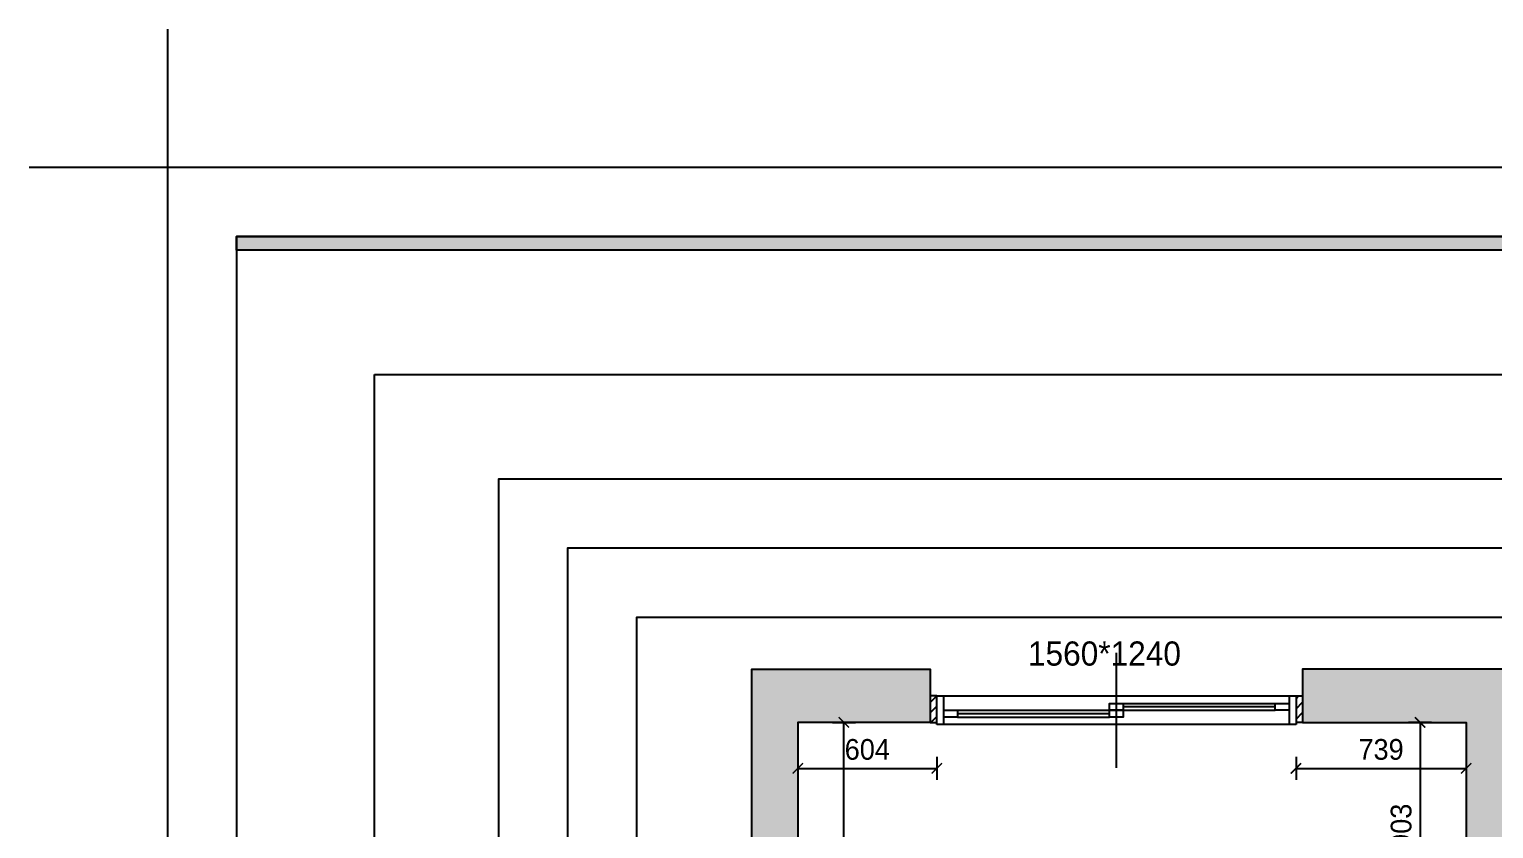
# Model space of a CAD drawing. Header units: millimetres. Extents: x -551172 to 227904, y -3435 to 261611.
# Drawn here: x 141304 to 147665, y 92628 to 96100 of the extents above; entities that cross this region are included whole.
import ezdxf
from ezdxf.enums import TextEntityAlignment as Align

# ---------------------------------------------------------------- set-up
doc = ezdxf.new("R2010")
doc.units = ezdxf.units.MM
doc.header["$LTSCALE"] = 100
doc.header["$PDMODE"] = 3
doc.layers.get('DEFPOINTS').update_dxf_attribs({"color": 248})
for name, color, linetype in [('E-DIM(IN)', 14, 'Continuous'), ('F-HAT', 251, 'Continuous'), ('F-TEXT @ 1', 3, 'Continuous'), ('F-WALL1', 2, 'Continuous'), ('F-WALL2', 3, 'Continuous'), ('F-WIN', 4, 'Continuous'), ('FORM(YOURNAME)-1', 1, 'Continuous'), ('FORM(YOURNAME)-11', 1, 'Continuous')]:
    doc.layers.add(name, color=color, linetype=linetype)
doc.styles.add('YOURNAME', font='HYWULM.TTF')
doc.dimstyles.new('YOURNAME-50', dxfattribs={"dimscale": 50, "dimtxt": 1.8, "dimasz": 0.9, "dimexe": 1, "dimexo": 3, "dimgap": 0.7, "dimtad": 1, "dimdec": 0, "dimzin": 0, "dimdsep": 46, "dimtxsty": 'YOURNAME', "dimblk": 'ARCHTICK', "dimcen": 0, "dimclrd": 1, "dimclre": 1, "dimclrt": 7, "dimadec": 0, "dimazin": 0, "dimtfac": 1, "dimtdec": 0, "dimtix": 1, "dimtmove": 2, "dimatfit": 3, "dimldrblk": 'ARCHTICK', "dimfxl": 0, "dimtolj": 1, "dimtzin": 0, "dimarcsym": 0})

# ---------------------------------------------------------------- blocks, each defined once
blk = doc.blocks.new('FORM-ELEVATION')
at = {"layer": 'FORM(YOURNAME)-11'}
h = blk.add_hatch(color=256, dxfattribs=at)
h.dxf.hatch_style = 1
h.paths.add_polyline_path([(-10309, 35708), (71691, 35708), (71691, 35508), (-10309, 35508)])
h.paths.add_polyline_path([(-10309, -21492), (71691, -21492), (71691, -21692), (-10309, -21692)])
at = {"layer": 'DEFPOINTS', "color": 1}
blk.add_lwpolyline([(-11309, 38708), (-11309, 36708), (-13309, 36708)], dxfattribs=at)
at = {"layer": 'DEFPOINTS', "color": 158}
for points in [[(-10309, -21692), (71691, -21692), (71691, 35708), (-10309, 35708)], [(-8309, 33708), (61071, 33708), (61071, -19692), (-8309, -19692)]]:
    blk.add_lwpolyline(points, close=True, dxfattribs=at)
at = {"layer": 'FORM(YOURNAME)-11', "color": 250}
blk.add_lwpolyline([(-11309, -22692), (72691, -22692), (72691, 36708), (-11309, 36708)], close=True, dxfattribs=at)
at = {"layer": 'FORM(YOURNAME)-11'}
blk.add_lwpolyline([(-10309, 35708), (71691, 35708), (71691, 35508), (-10309, 35508)], close=True, dxfattribs=at)
at = {"layer": 'FORM(YOURNAME)-11', "color": 3, "style": 'YOURNAME'}
for tag, height, p in [('1', 450, (71041, -1219)), ('2', 450, (71041, -1863)), ('3', 450, (71041, -3150)), ('4', 450, (71041, -5081)), ('5', 515, (71041, -7398)), ('6', 515, (71041, -9650)), ('7', 515, (71041, -11903)), ('8', 515, (71041, -14155)), ('9', 515, (71041, -16408)), ('10', 515, (66791, -18596)), ('11', 515, (71041, -18660)), ('12', 515, (66791, -20848)), ('13', 515, (71041, -20848))]:
    blk.add_attdef(tag, text='', height=height, dxfattribs=at).set_placement(p, align=Align.MIDDLE_RIGHT)
blk = doc.blocks.new('*U697')
at = {"layer": 'FORM(YOURNAME)-1', "xscale": 0.3, "yscale": 0.3, "zscale": 0.3}
blk.add_blockref('FORM-ELEVATION', (145297, 84487.8), dxfattribs=at)
blk = doc.blocks.new('_ArchTick')
at = {"color": 0, "linetype": 'ByBlock', "const_width": 0.15}
blk.add_lwpolyline([(-0.5, -0.5), (0.5, 0.5)], dxfattribs=at)
blk = doc.blocks.new('*D297')
at = {"layer": 'DEFPOINTS', "color": 0}
for p in [(144642.1, 93089.8), (144842.1, 93089.8), (144642.1, 91616.8)]:
    blk.add_point(p, dxfattribs=at)
at = {"layer": 'E-DIM(IN)', "lineweight": -2}
for p, q in [((144792.1, 93089.8), (144892.1, 93089.8)), ((144842.1, 91616.8), (144842.1, 93089.8)), ((144792.1, 91616.8), (144892.1, 91616.8))]:
    blk.add_line(p, q, dxfattribs=at)
at = {"layer": 'E-DIM(IN)', "lineweight": -2, "xscale": 45, "yscale": 45, "zscale": 45}
for p, rotation in [((144842.1, 93089.8), 90), ((144842.1, 91616.8), 270)]:
    blk.add_blockref('_ArchTick', p, dxfattribs=dict(at, rotation=rotation))
at = {"layer": 'E-DIM(IN)', "color": 7, "insert": (144760.3, 92353.3), "char_height": 90, "attachment_point": 5, "rotation": 90, "style": 'YOURNAME'}
blk.add_mtext('\\A1;1473', dxfattribs=at)
blk = doc.blocks.new('*D298')
at = {"layer": 'DEFPOINTS', "color": 0}
for p in [(144642.1, 93089.8), (145245.9, 93089.8), (145245.9, 92889.8)]:
    blk.add_point(p, dxfattribs=at)
at = {"layer": 'E-DIM(IN)', "lineweight": -2}
for p, q in [((144642.1, 92939.8), (144642.1, 92839.8)), ((145245.9, 92939.8), (145245.9, 92839.8)), ((144642.1, 92889.8), (145245.9, 92889.8))]:
    blk.add_line(p, q, dxfattribs=at)
at = {"layer": 'E-DIM(IN)', "lineweight": -2, "xscale": 45, "yscale": 45, "zscale": 45, "rotation": 180}
blk.add_blockref('_ArchTick', (144642.1, 92889.8), dxfattribs=at)
at = {"layer": 'E-DIM(IN)', "lineweight": -2, "xscale": 45, "yscale": 45, "zscale": 45}
blk.add_blockref('_ArchTick', (145245.9, 92889.8), dxfattribs=at)
at = {"layer": 'E-DIM(IN)', "color": 7, "insert": (144944, 92971.7), "char_height": 90, "attachment_point": 5, "style": 'YOURNAME'}
blk.add_mtext('\\A1;604', dxfattribs=at)
blk = doc.blocks.new('*D299')
at = {"layer": 'DEFPOINTS', "color": 0}
for p in [(146805.9, 93089.8), (147544.6, 93089.8), (147544.6, 92889.8)]:
    blk.add_point(p, dxfattribs=at)
at = {"layer": 'E-DIM(IN)', "lineweight": -2}
for p, q in [((146805.9, 92939.8), (146805.9, 92839.8)), ((147544.6, 92939.8), (147544.6, 92839.8)), ((146805.9, 92889.8), (147544.6, 92889.8))]:
    blk.add_line(p, q, dxfattribs=at)
at = {"layer": 'E-DIM(IN)', "lineweight": -2, "xscale": 45, "yscale": 45, "zscale": 45, "rotation": 180}
blk.add_blockref('_ArchTick', (146805.9, 92889.8), dxfattribs=at)
at = {"layer": 'E-DIM(IN)', "lineweight": -2, "xscale": 45, "yscale": 45, "zscale": 45}
blk.add_blockref('_ArchTick', (147544.6, 92889.8), dxfattribs=at)
at = {"layer": 'E-DIM(IN)', "color": 7, "insert": (147175.3, 92971.7), "char_height": 90, "attachment_point": 5, "style": 'YOURNAME'}
blk.add_mtext('\\A1;739', dxfattribs=at)
blk = doc.blocks.new('*D300')
at = {"layer": 'DEFPOINTS', "color": 0}
for p in [(147544.6, 93089.8), (147344.6, 92186.8), (147544.6, 92186.8)]:
    blk.add_point(p, dxfattribs=at)
at = {"layer": 'E-DIM(IN)', "lineweight": -2}
for p, q in [((147394.6, 93089.8), (147294.6, 93089.8)), ((147344.6, 93089.8), (147344.6, 92186.8)), ((147394.6, 92186.8), (147294.6, 92186.8))]:
    blk.add_line(p, q, dxfattribs=at)
at = {"layer": 'E-DIM(IN)', "lineweight": -2, "xscale": 45, "yscale": 45, "zscale": 45}
for p, rotation in [((147344.6, 93089.8), 90), ((147344.6, 92186.8), 270)]:
    blk.add_blockref('_ArchTick', p, dxfattribs=dict(at, rotation=rotation))
at = {"layer": 'E-DIM(IN)', "color": 7, "insert": (147262.8, 92638.3), "char_height": 90, "attachment_point": 5, "rotation": 90, "style": 'YOURNAME'}
blk.add_mtext('\\A1;903', dxfattribs=at)

msp = doc.modelspace()

# ---------------------------------------------------------------- hatches: boundary and pattern name
at = {"layer": 'F-HAT'}
h = msp.add_hatch(color=256, dxfattribs=at)
h.dxf.hatch_style = 1
h.paths.add_polyline_path([(146000.6, 91301.8), (146042.1, 91616.8), (144642.1, 91616.8), (144642.1, 93089.8), (145217.1, 93089.8), (145217.1, 93320.8), (144442.1, 93320.8), (144442.1, 79859.8), (145476.6, 79859.8), (145476.6, 80052.8), (144706.6, 80052.8), (144706.6, 81641.8), (145489.6, 81641.8), (145489.6, 81891.8), (144729.6, 81891.8), (144729.6, 86096.8), (145820.6, 86096.8), (145820.6, 86256.8), (144729.6, 86256.8), (144729.6, 88346.8), (146070.6, 88346.8), (146070.6, 88496.8), (144690.6, 88496.8), (144690.6, 91301.8)])
h.paths.add_polyline_path([(147533.6, 91301.8), (147533.6, 88496.8), (146858.6, 88496.8), (146858.6, 88346.8), (147533.6, 88346.8), (147533.6, 86256.8), (146670.6, 86256.8), (146670.6, 86096.8), (148220.6, 86096.8), (148220.6, 86256.8), (147705.6, 86256.8), (147705.6, 87608.8), (148405.6, 87608.8), (148405.6, 87763.8), (147695.6, 87763.8), (147695.6, 91300.8), (148485.6, 91300.8), (148485.6, 91915.8), (147700.6, 91915.8), (147700.6, 93120.8), (148460.6, 93120.8), (148460.6, 93320.8), (146834.6, 93320.8), (146834.6, 93089.8), (147544.6, 93089.8), (147544.6, 92186.8), (146802.1, 92186.8), (146802.1, 91616.8), (146843.6, 91301.8)])
h.paths.add_polyline_path([(146952.1, 91616.8), (146952.1, 92036.8), (147544.6, 92036.8), (147544.6, 91616.8)], flags=16)
h.paths.add_polyline_path([(147700.6, 91450.8), (147700.6, 91765.8), (148335.6, 91765.8), (148335.6, 91450.8)], flags=16)
h.paths.add_polyline_path([(149448.6, 86256.8), (149175.6, 86256.8), (149175.6, 86096.8), (149220.6, 86096.8), (149220.6, 81891.8), (148788.6, 81891.8), (148788.6, 81641.8), (149448.6, 81641.8), (149448.6, 81836.8)])
h.paths.add_polyline_path([(149401.6, 80059.8), (149401.6, 80694.8), (149206.6, 80694.8), (149206.6, 80402.8), (149206.6, 80059.8), (149196.6, 80059.8), (149196.6, 79859.8), (149911.6, 79859.8), (149911.6, 80059.8)])
h.paths.add_polyline_path([(154995.6, 80469.8), (155500.6, 80469.8), (155500.6, 80724.8), (154995.6, 80724.8), (154995.6, 85991.8), (156935.6, 85991.8), (156935.6, 85371.8), (157085.6, 85371.8), (157085.6, 85689.8), (157400.6, 85689.8), (157400.6, 85847.8), (157120.6, 85847.8), (157120.6, 86194.8), (154804.6, 86194.8), (154804.6, 80059.8), (154294.6, 80059.8), (154294.6, 79859.8), (154995.6, 79859.8), (154995.6, 80044.8)])
h.paths.add_polyline_path([(154995.6, 80044.8), (154995.6, 79859.8), (156640.6, 79859.8, 0.191132), (158008.8, 80469.8), (157795.6, 80469.8), (157773.9, 80469.8, -0.151278), (156640.6, 80044.8)])
h.paths.add_polyline_path([(158998.6, 80469.8), (158998.6, 80669.8), (158485.6, 80669.8), (158485.6, 85689.8), (158530.6, 85689.8), (158530.6, 85847.8), (158250.6, 85847.8), (158250.6, 85689.8), (158295.6, 85689.8), (158295.6, 80724.8), (157795.6, 80724.8), (157795.6, 80469.8)])
h.paths.add_polyline_path([(161980.6, 80469.8), (161980.6, 89425.8), (159090.6, 89425.8), (159090.6, 88310.8), (159005.6, 88310.8), (159005.6, 88150.8), (159090.6, 88150.8), (159090.6, 87350.8), (159250.6, 87350.8), (159250.6, 89200.8), (161780.6, 89200.8), (161780.6, 87505.8), (160035.6, 87505.8), (160035.6, 87350.8), (160965.6, 87350.8), (160965.6, 86142.8), (159700.6, 86142.8), (159700.6, 85847.8), (159380.6, 85847.8), (159380.6, 85689.8), (159695.6, 85689.8), (159695.6, 85364.8), (159848.6, 85364.8), (159848.6, 85984.8), (161788.6, 85984.8), (161788.6, 80669.8), (161278.6, 80669.8), (161278.6, 80469.8)])
h.paths.add_polyline_path([(161120.6, 86142.8), (161120.6, 87350.8), (161780.6, 87350.8), (161780.6, 86142.8)], flags=16)
h.paths.add_polyline_path([(155585.6, 87650.8), (155585.6, 87805.8), (153180.6, 87805.8), (153180.6, 92845.8), (153690.6, 92845.8), (153690.6, 93045.8), (153180.6, 93045.8), (153180.6, 93320.8), (152465.6, 93320.8), (152465.6, 93120.8), (153000.6, 93120.8), (153000.6, 90795.8), (152600.6, 90795.8), (152600.6, 90550.8), (152995.6, 90550.8), (152995.6, 87650.8)])
h.paths.add_polyline_path([(156675.6, 88310.8), (156675.6, 91102.8), (157445.6, 91102.8), (157445.6, 93045.8), (156205.6, 93045.8), (156205.6, 92845.8), (157237.6, 92845.8), (157237.6, 91575.8), (156485.6, 91575.8), (156485.6, 87805.8), (156435.6, 87805.8), (156435.6, 87650.8), (156670.6, 87650.8), (156670.6, 88150.8), (157090.6, 88150.8), (157090.6, 88310.8)])
h.paths.add_polyline_path([(156675.6, 91202.8), (156675.6, 91475.8), (157237.6, 91475.8), (157237.6, 91202.8)], flags=16)
h.paths.add_polyline_path([(159090.6, 90422.8), (159350.6, 90422.8), (159350.6, 91232.8), (159090.6, 91232.8)])
h.paths.add_polyline_path([(150970.6, 91300.8), (150970.6, 90550.8), (151240.6, 90550.8), (151240.6, 91640.8), (149970.6, 91640.8), (149970.6, 91300.8)])
h = msp.add_hatch(dxfattribs=at)
h.set_pattern_fill('ANSI31', color=256, scale=10)
h.paths.add_polyline_path([(145245.9, 93204.8), (145217.1, 93204.8), (145217.1, 93089.8), (145245.9, 93089.8)])
h.paths.add_polyline_path([(146834.6, 93204.8), (146805.9, 93204.8), (146805.9, 93089.8), (146834.6, 93089.8)])

# ---------------------------------------------------------------- linework, layer by layer
at = {"layer": 'DEFPOINTS'}
for points in [[(163080.6, 94145.8), (143342.1, 94145.8), (143342.1, 78759.8), (163080.6, 78759.8)], [(162780.6, 93845.8), (143642.1, 93845.8), (143642.1, 79059.8), (162780.6, 79059.8)], [(162480.6, 93545.8), (143942.1, 93545.8), (143942.1, 79359.8), (162480.6, 79359.8)]]:
    msp.add_lwpolyline(points, close=True, dxfattribs=at)
at = {"layer": 'F-WALL1'}
msp.add_lwpolyline([(144442.1, 79859.8), (144442.1, 93320.8), (145217.1, 93320.8), (145217.1, 93089.8), (144642.1, 93089.8), (144642.1, 91616.8), (146042.1, 91616.8), (146000.6, 91301.8), (144690.6, 91301.8), (144690.6, 88496.8), (146070.6, 88496.8), (146070.6, 88346.8), (144729.6, 88346.8), (144729.6, 86256.8), (145820.6, 86256.8), (145820.6, 86096.8), (144729.6, 86096.8), (144729.6, 81891.8), (145489.6, 81891.8), (145489.6, 81641.8), (144706.6, 81641.8), (144706.6, 80052.8), (145476.6, 80052.8), (145476.6, 79859.8)], close=True, dxfattribs=at)
msp.add_lwpolyline([(148460.6, 93320.8), (146834.6, 93320.8), (146834.6, 93089.8), (147544.6, 93089.8), (147544.6, 92186.8), (146802.1, 92186.8), (146802.1, 91616.8), (146843.6, 91301.8), (147533.6, 91301.8), (147533.6, 88496.8), (146858.6, 88496.8), (146858.6, 88346.8), (147533.6, 88346.8), (147533.6, 86256.8), (146670.6, 86256.8), (146670.6, 86096.8), (148220.6, 86096.8)], dxfattribs=at)
at = {"layer": 'F-WALL2'}
for p, q in [((145245.9, 93204.8), (145217.1, 93204.8)), ((146805.9, 93204.8), (146834.6, 93204.8)), ((145217.1, 93089.8), (145245.9, 93089.8)), ((146834.6, 93089.8), (146805.9, 93089.8))]:
    msp.add_line(p, q, dxfattribs=at)
at = {"layer": 'F-WIN'}
for p, q in [((146025.9, 92892.3), (146025.9, 93392.3)), ((145245.9, 93079.8), (145245.9, 93204.8)), ((145245.9, 93204.8), (146805.9, 93204.8)), ((145275.9, 93079.8), (145275.9, 93204.8)), ((146775.9, 93204.8), (146775.9, 93079.8)), ((146805.9, 93204.8), (146805.9, 93079.8)), ((145335.9, 93142.3), (145995.9, 93142.3)), ((145995.9, 93127.3), (145335.9, 93127.3)), ((145335.9, 93112.3), (145995.9, 93112.3)), ((146055.9, 93172.3), (146715.9, 93172.3)), ((146715.9, 93157.3), (146055.9, 93157.3)), ((146055.9, 93142.3), (146715.9, 93142.3)), ((146805.9, 93079.8), (145245.9, 93079.8))]:
    msp.add_line(p, q, dxfattribs=at)
for points in [[(145335.9, 93142.3), (145335.9, 93112.3), (145275.9, 93112.3), (145275.9, 93142.3)], [(146055.9, 93172.3), (146055.9, 93142.3), (145995.9, 93142.3), (145995.9, 93172.3)], [(146055.9, 93142.3), (146055.9, 93112.3), (145995.9, 93112.3), (145995.9, 93142.3)], [(146775.9, 93172.3), (146775.9, 93142.3), (146715.9, 93142.3), (146715.9, 93172.3)]]:
    msp.add_lwpolyline(points, close=True, dxfattribs=at)

# ---------------------------------------------------------------- block references
at = {"layer": 'F-WALL1'}
msp.add_blockref('*U697', (0, 0), dxfattribs=at)

# ---------------------------------------------------------------- texts
at = {"layer": 'F-TEXT @ 1', "style": 'YOURNAME'}
msp.add_text('1560*1240', height=105, dxfattribs=at).set_placement((145641.6, 93336.2))

# ---------------------------------------------------------------- dimensions: what is measured, and where the dimension line sits
at = {"layer": 'E-DIM(IN)'}
for base, p1, p2, picture, middle in [((144842.1, 93089.8), (144642.1, 91616.8), (144642.1, 93089.8), '*D297', (144760.3, 92353.3)), ((147344.6, 92186.8), (147544.6, 93089.8), (147544.6, 92186.8), '*D300', (147262.8, 92638.3))]:
    dim = msp.add_linear_dim(base=base, p1=p1, p2=p2, angle=90, dimstyle='YOURNAME-50', override={"dimclrd": 256, "dimclre": 256}, dxfattribs=at)
    dim.commit()
    dim.dimension.update_dxf_attribs({"geometry": picture, "text_midpoint": middle})
for base, p1, p2, picture, middle in [((145245.9, 92889.8), (144642.1, 93089.8), (145245.9, 93089.8), '*D298', (144944, 92971.7)), ((147544.6, 92889.8), (146805.9, 93089.8), (147544.6, 93089.8), '*D299', (147175.3, 92971.7))]:
    dim = msp.add_linear_dim(base=base, p1=p1, p2=p2, dimstyle='YOURNAME-50', override={"dimclrd": 256, "dimclre": 256}, dxfattribs=at)
    dim.commit()
    dim.dimension.update_dxf_attribs({"geometry": picture, "text_midpoint": middle})

doc.saveas('drawing.dxf')
